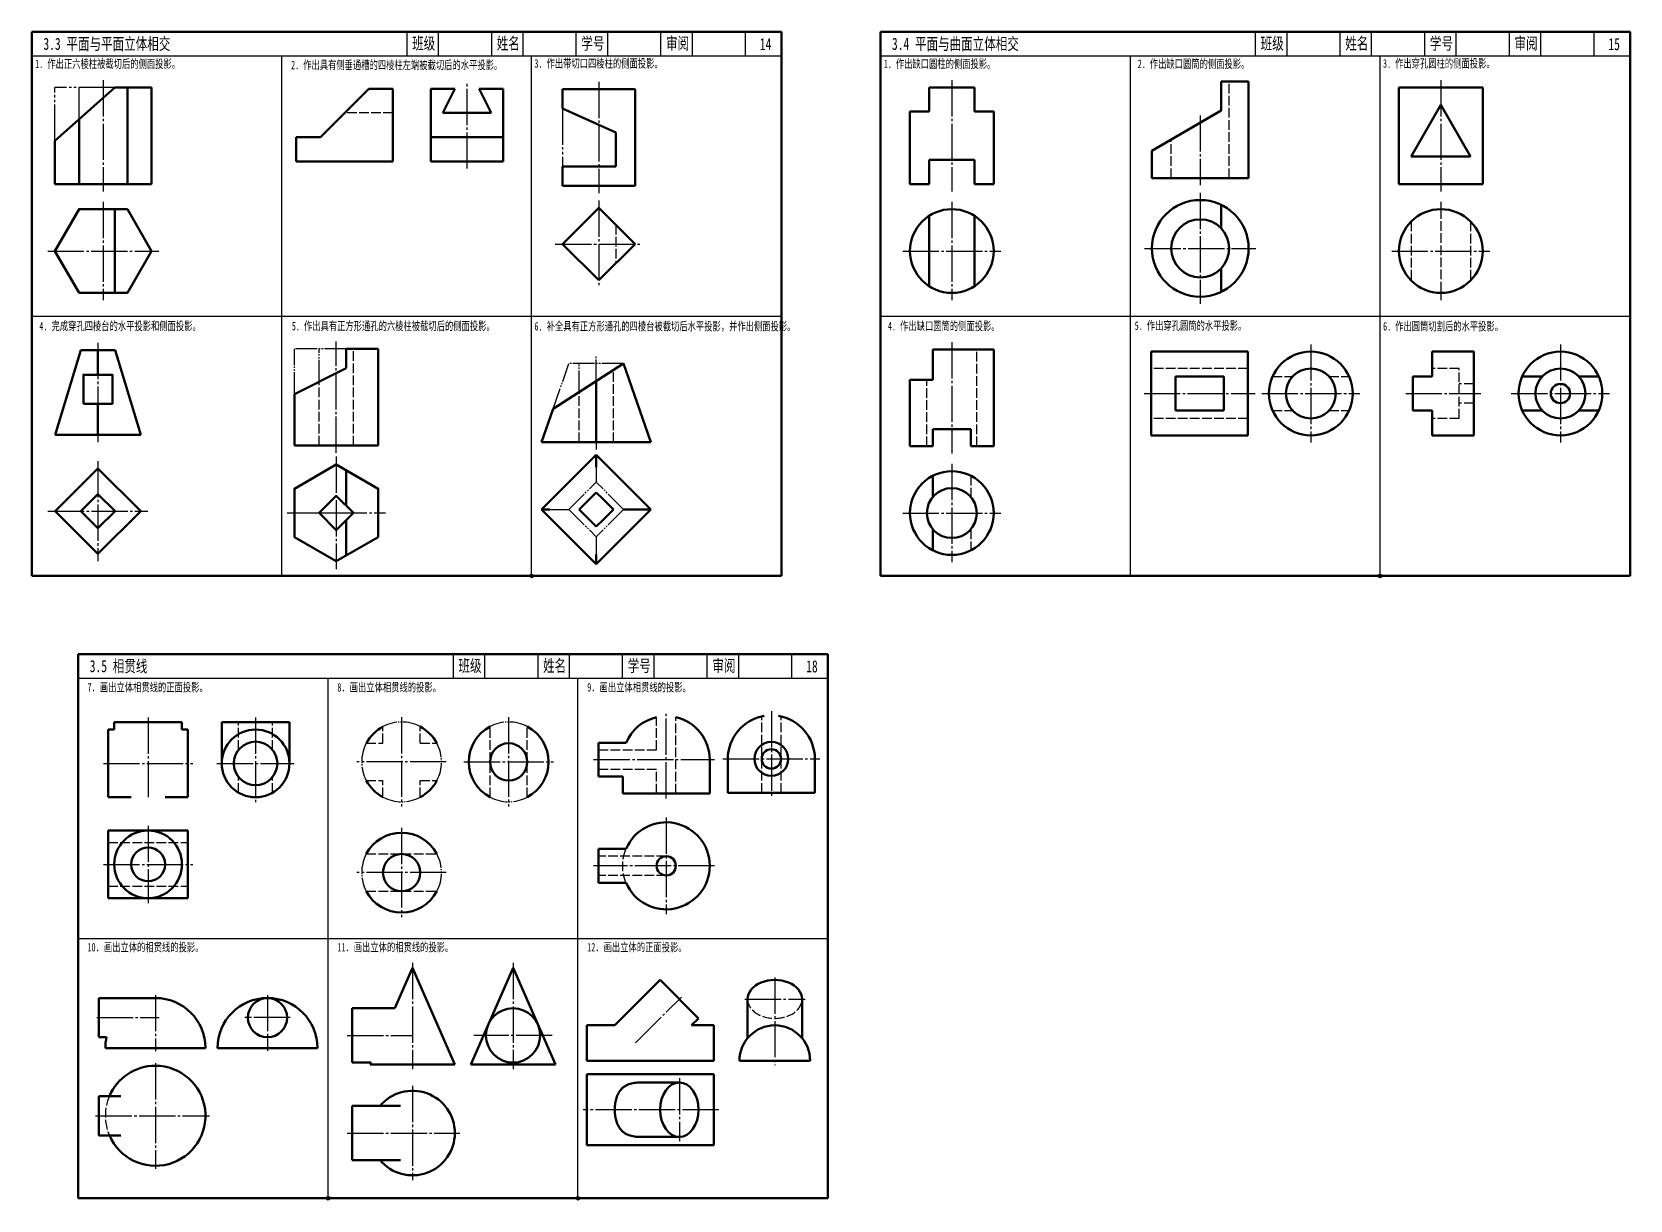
# Model space of a CAD drawing. Header units: millimetres. Extents: x 1821 to 3177, y 368 to 1466.
# Drawn here: x 2500 to 3161, y 368 to 851 of the extents above; entities that cross this region are included whole.
import ezdxf

# ---------------------------------------------------------------- set-up
doc = ezdxf.new("R2010")
doc.units = ezdxf.units.MM
doc.header["$PDMODE"] = 33
doc.header["$PDSIZE"] = 1.5
for name, pattern in [('myCENTER', [18, 15, -1, 1, -1]), ('myHIDDEN', [5, 4, -1]), ('myPHANTOM', [20, 15, -1, 1, -1, 1, -1])]:
    doc.linetypes.add(name, pattern=pattern)
for name, color, linetype, lineweight in [('中心线', 7, 'myCENTER', 25), ('双点画线', 7, 'myPHANTOM', 25), ('标题文字', 7, 'Continuous', 25), ('粗实线', 7, 'Continuous', 50), ('细实线', 7, 'Continuous', 25), ('虚线', 7, 'myHIDDEN', 25)]:
    doc.layers.add(name, color=color, linetype=linetype, lineweight=lineweight)
doc.styles.add('标题汉字1-5号', font='', dxfattribs={"width": 0.7, "height": 5})
doc.styles.add('标题汉字2-3.5号', font='', dxfattribs={"width": 0.7, "height": 3.5})
doc.styles.get('标题汉字1-5号').set_extended_font_data('SimSun')
doc.styles.get('标题汉字2-3.5号').set_extended_font_data('SimSun')

msp = doc.modelspace()

# ---------------------------------------------------------------- linework, layer by layer
for p, q in [((2602.9, 626.22), (2602.9, 841.22)), ((2706.24, 626.22), (2706.24, 841.22)), ((2953.85, 626.22), (2953.85, 841.22)), ((3057.18, 626.22), (3057.18, 841.22)), ((2499.57, 733.72), (2809.57, 733.72)), ((2850.51, 733.72), (3160.51, 733.72)), ((2622.07, 368.81), (2622.07, 583.81)), ((2725.4, 368.81), (2725.4, 583.81)), ((2518.73, 476.31), (2828.73, 476.31))]:
    msp.add_line(p, q)
for p in [(2706.24, 626.22), (3057.18, 626.22), (2622.07, 368.81), (2725.4, 368.81)]:
    msp.add_point(p)
at = {"layer": '中心线'}
for p, q in [((2529.07, 831.26), (2529.07, 785.26)), ((2679.51, 794.7), (2679.51, 830.7)), ((2733.99, 830.6), (2733.99, 784.6)), ((2880.02, 831.26), (2880.02, 785.26)), ((3082.27, 831.26), (3082.27, 785.26)), ((2982.75, 816.72), (2982.75, 787.78)), ((2529.07, 780.93), (2529.07, 740.29)), ((2733.99, 781.51), (2733.99, 745.51)), ((2880.02, 780.93), (2880.02, 740.29)), ((2982.75, 784.71), (2982.75, 738.71)), ((3082.27, 780.93), (3082.27, 777.93)), ((2506.07, 760.61), (2552.07, 760.61)), ((2715.99, 763.51), (2751.99, 763.51)), ((2859.69, 760.61), (2900.34, 760.61)), ((2959.75, 761.71), (3005.75, 761.71)), ((3061.95, 760.61), (3102.59, 760.61)), ((3082.27, 743.29), (3082.27, 740.29)), ((2526.86, 722.6), (2526.86, 681.6)), ((2625.44, 677.12), (2625.44, 723.12)), ((2880.02, 722.89), (2880.02, 676.89)), ((3028.5, 721.99), (3028.5, 681.35)), ((3131.73, 721.99), (3131.73, 681.35)), ((2959.5, 701.67), (3005.5, 701.67)), ((3008.18, 701.67), (3048.82, 701.67)), ((3067.74, 701.67), (3098.86, 701.67)), ((3111.41, 701.67), (3152.05, 701.67)), ((2732.95, 681.52), (2732.95, 678.52)), ((2625.44, 675.59), (2625.44, 628.95)), ((2526.86, 673.7), (2526.86, 632.35)), ((2880.02, 672.55), (2880.02, 631.91)), ((2506.18, 653.02), (2547.54, 653.02)), ((2605.12, 652.27), (2645.76, 652.27)), ((2859.69, 652.23), (2900.34, 652.23)), ((2761.88, 534.22), (2761.88, 569.77)), ((2805.37, 570.29), (2805.37, 534.54)), ((2547.6, 567.66), (2547.6, 534.54)), ((2592.06, 567.66), (2592.06, 532.66)), ((2652.45, 567.79), (2652.45, 530.79)), ((2696.73, 567.79), (2696.73, 530.79)), ((2529.1, 548.66), (2566.1, 548.66)), ((2576.06, 548.66), (2608.06, 548.66)), ((2670.95, 549.29), (2633.95, 549.29)), ((2678.23, 549.29), (2715.23, 549.29)), ((2731.88, 550.22), (2781.88, 550.22)), ((2785.37, 550.54), (2825.37, 550.54)), ((2547.6, 522.9), (2547.6, 490.9)), ((2761.88, 526.3), (2761.88, 486.3)), ((2652.45, 522), (2652.45, 485)), ((2529.1, 506.9), (2566.1, 506.9)), ((2670.95, 503.5), (2633.95, 503.5)), ((2781.88, 506.3), (2731.88, 506.3)), ((2656.97, 466.15), (2656.97, 422.15)), ((2698.54, 466.15), (2698.54, 422.15)), ((2806.81, 460.11), (2806.81, 423.79)), ((2550.63, 452.86), (2550.63, 429.59)), ((2596.98, 452.86), (2596.98, 429.82)), ((2794.42, 451.16), (2819.38, 451.16)), ((2526.37, 443.51), (2552.25, 443.51)), ((2606.37, 443.51), (2587.55, 443.51)), ((2629.97, 436.15), (2656.97, 436.15)), ((2714.79, 436.15), (2682.29, 436.15)), ((2550.63, 424.65), (2550.63, 380.94)), ((2767.32, 418.46), (2767.32, 392.41)), ((2656.97, 415.27), (2656.97, 376.27)), ((2783.62, 405.43), (2727.57, 405.43)), ((2525.9, 402.91), (2572.96, 402.91)), ((2629.97, 395.77), (2676.47, 395.77))]:
    msp.add_line(p, q, dxfattribs=at)
at = {"layer": '中心线', "extrusion": (0, 1, 0)}
msp.add_line((2749.2, 433.04), (2768.18, 452.02), dxfattribs=at)
at = {"layer": '双点画线'}
for p, q in [((2509.07, 806.16), (2509.07, 828.26)), ((2533.9, 828.26), (2509.07, 828.26)), ((2519.07, 815.06), (2519.07, 828.26)), ((2718.99, 819.6), (2718.99, 795.6))]:
    msp.add_line(p, q, dxfattribs=at)
at = {"layer": '双点画线', "ltscale": 0.6}
for p, q in [((2608.12, 701.45), (2608.12, 720.12)), ((2629.56, 720.12), (2608.12, 720.12)), ((2618.37, 706.55), (2618.37, 720.12)), ((2744.26, 714.02), (2721.64, 714.02)), ((2725.88, 702.21), (2725.88, 714.02)), ((2732.95, 706.75), (2732.95, 717.02)), ((2732.95, 671.25), (2732.95, 665.04)), ((2721.64, 653.72), (2732.95, 665.04)), ((2744.26, 653.72), (2732.95, 665.04)), ((2713.69, 653.72), (2721.64, 653.72)), ((2721.64, 653.72), (2732.95, 642.41)), ((2744.26, 653.72), (2732.95, 642.41)), ((2732.95, 642.41), (2732.95, 635.03))]:
    msp.add_line(p, q, dxfattribs=at)
at = {"layer": '双点画线', "ltscale": 0.6, "extrusion": (0, 1, 2.22045e-16)}
msp.add_line((2715.12, 695.3), (2721.64, 714.02), dxfattribs=at)
at = {"layer": '双点画线', "ltscale": 0.5}
for centre, start, end in [((2652.45, 549.29), 62.18186, 117.81814), ((2696.73, 549.29), 62.18186, 117.81814), ((2652.45, 549.29), 152.18186, 207.81814), ((2652.45, 549.29), 332.18186, 27.81814), ((2652.45, 549.29), 242.18186, 297.81814), ((2696.73, 549.29), 242.18186, 297.81814), ((2652.45, 503.5), 152.18186, 207.81814), ((2652.45, 503.5), 332.18186, 27.81814)]:
    msp.add_arc(centre, 16.5, start, end, dxfattribs=at)
at = {"layer": '粗实线'}
for p, q in [((2499.57, 851.22), (2499.57, 626.22)), ((2809.57, 851.22), (2499.57, 851.22)), ((2809.57, 626.22), (2809.57, 851.22)), ((2850.51, 851.22), (2850.51, 626.22)), ((3160.51, 851.22), (2850.51, 851.22)), ((3160.51, 626.22), (3160.51, 851.22)), ((2533.9, 828.26), (2509.07, 806.16)), ((2533.9, 828.26), (2549.07, 828.26)), ((2539.07, 828.26), (2539.07, 788.26)), ((2549.07, 828.26), (2549.07, 788.26)), ((2618.87, 807.7), (2638.87, 827.7)), ((2648.87, 827.7), (2638.87, 827.7)), ((2648.87, 797.7), (2648.87, 827.7)), ((2664.51, 797.7), (2664.51, 827.7)), ((2664.51, 827.7), (2674.51, 827.7)), ((2674.51, 827.7), (2669.51, 817.7)), ((2689.51, 817.7), (2684.51, 827.7)), ((2684.51, 827.7), (2694.51, 827.7)), ((2694.51, 797.7), (2694.51, 827.7)), ((2748.99, 827.6), (2718.99, 827.6)), ((2718.99, 827.6), (2718.99, 819.6)), ((2748.99, 787.6), (2748.99, 827.6)), ((2870.69, 828.26), (2889.34, 828.26)), ((2870.69, 818.26), (2870.69, 828.26)), ((2889.34, 818.26), (2889.34, 828.26)), ((2991.41, 830.78), (3002.75, 830.78)), ((2991.41, 830.78), (2991.41, 818.77)), ((3002.75, 790.78), (3002.75, 830.78)), ((3064.95, 828.26), (3099.59, 828.26)), ((3064.95, 788.26), (3064.95, 828.26)), ((3099.59, 788.26), (3099.59, 828.26)), ((2718.99, 819.6), (2740.99, 809.6)), ((3069.95, 799.74), (3082.27, 821.08)), ((3082.27, 821.08), (3094.59, 799.74)), ((2519.07, 815.06), (2519.07, 788.26)), ((2669.51, 817.7), (2689.51, 817.7)), ((2862.69, 788.26), (2862.69, 818.26)), ((2862.69, 818.26), (2870.69, 818.26)), ((2889.34, 818.26), (2897.34, 818.26)), ((2897.34, 788.26), (2897.34, 818.26)), ((2991.41, 818.77), (2962.75, 802.03)), ((2608.87, 807.7), (2608.87, 797.7)), ((2608.87, 807.7), (2618.87, 807.7)), ((2664.51, 807.7), (2694.51, 807.7)), ((2740.99, 809.6), (2740.99, 795.6)), ((2509.07, 806.16), (2509.07, 788.26)), ((2962.75, 790.78), (2962.75, 802.03)), ((3069.95, 799.74), (3094.59, 799.74)), ((2608.87, 797.7), (2648.87, 797.7)), ((2664.51, 797.7), (2694.51, 797.7)), ((2740.99, 795.6), (2718.99, 795.6)), ((2718.99, 787.6), (2718.99, 795.6)), ((2870.69, 798.26), (2889.34, 798.26)), ((2870.69, 788.26), (2870.69, 798.26)), ((2889.34, 788.26), (2889.34, 798.26)), ((2509.07, 788.26), (2549.07, 788.26)), ((2718.99, 787.6), (2748.99, 787.6)), ((2862.69, 788.26), (2870.69, 788.26)), ((2889.34, 788.26), (2897.34, 788.26)), ((2962.75, 790.78), (3002.75, 790.78)), ((3064.95, 788.26), (3099.59, 788.26)), ((2533.9, 777.93), (2533.9, 743.29)), ((2733.99, 778.51), (2718.99, 763.51)), ((2733.99, 778.51), (2748.99, 763.51)), ((2870.69, 775.21), (2870.69, 746.01)), ((2889.34, 775.21), (2889.34, 746.01)), ((2991.41, 779.74), (2991.41, 770.02)), ((2733.99, 748.51), (2718.99, 763.51)), ((2733.99, 748.51), (2748.99, 763.51)), ((2991.41, 753.4), (2991.41, 743.68)), ((2509.18, 684.6), (2519.79, 719.6)), ((2519.79, 719.6), (2533.93, 719.6)), ((2526.86, 719.6), (2526.86, 709.4)), ((2544.54, 684.6), (2533.93, 719.6)), ((2629.56, 720.12), (2642.76, 720.12)), ((2629.56, 712.12), (2629.56, 720.12)), ((2642.76, 680.12), (2642.76, 720.12)), ((2872.19, 719.89), (2897.34, 719.89)), ((2872.19, 719.89), (2872.19, 707.29)), ((2897.34, 679.89), (2897.34, 719.89)), ((2962.5, 684.35), (2962.5, 718.99)), ((3002.5, 718.99), (2962.5, 718.99)), ((3002.5, 684.35), (3002.5, 718.99)), ((3095.86, 718.99), (3078.74, 718.99)), ((3078.74, 718.99), (3078.74, 708.67)), ((3095.86, 684.35), (3095.86, 718.99)), ((2608.12, 701.45), (2629.56, 712.12)), ((2862.69, 679.89), (2862.69, 707.29)), ((2872.19, 707.29), (2862.69, 707.29)), ((2992.5, 708.67), (2972.5, 708.67)), ((2972.5, 708.67), (2972.5, 694.67)), ((2992.5, 694.67), (2992.5, 708.67)), ((3070.74, 708.67), (3070.74, 694.67)), ((3078.74, 708.67), (3070.74, 708.67)), ((3115.89, 708.67), (3124.14, 708.67)), ((3139.31, 708.67), (3147.57, 708.67)), ((2608.12, 680.12), (2608.12, 701.45)), ((2526.86, 697.4), (2526.86, 684.6)), ((2972.5, 694.67), (2992.5, 694.67)), ((3078.74, 694.67), (3070.74, 694.67)), ((3078.74, 684.35), (3078.74, 694.67)), ((3115.89, 694.67), (3124.14, 694.67)), ((3139.31, 694.67), (3147.57, 694.67)), ((2509.18, 684.6), (2544.54, 684.6)), ((2872.19, 686.89), (2887.84, 686.89)), ((2872.19, 679.89), (2872.19, 686.89)), ((2887.84, 679.89), (2887.84, 686.89)), ((3002.5, 684.35), (2962.5, 684.35)), ((3095.86, 684.35), (3078.74, 684.35)), ((2608.12, 680.12), (2642.76, 680.12)), ((2732.95, 676.35), (2710.32, 653.72)), ((2732.95, 671.25), (2732.95, 676.35)), ((2755.58, 653.72), (2732.95, 676.35)), ((2862.69, 679.89), (2872.19, 679.89)), ((2887.84, 679.89), (2897.34, 679.89)), ((2526.86, 670.7), (2509.18, 653.02)), ((2526.86, 670.7), (2544.54, 653.02)), ((2629.56, 669.59), (2629.56, 655.22)), ((2872.19, 667.68), (2872.19, 658.96)), ((2526.86, 660.1), (2519.79, 653.02)), ((2526.86, 660.1), (2533.93, 653.02)), ((2725.88, 653.72), (2732.95, 660.79)), ((2732.95, 660.79), (2735.76, 657.98)), ((2735.76, 657.98), (2740.02, 653.72)), ((2526.86, 635.35), (2509.18, 653.02)), ((2526.86, 645.95), (2519.79, 653.02)), ((2526.86, 635.35), (2544.54, 653.02)), ((2526.86, 645.95), (2533.93, 653.02)), ((2629.56, 649.32), (2629.56, 634.95)), ((2710.32, 653.72), (2713.69, 653.72)), ((2710.32, 653.72), (2732.95, 631.1)), ((2732.95, 646.65), (2725.88, 653.72)), ((2732.95, 631.1), (2755.58, 653.72)), ((2735.76, 649.47), (2732.95, 646.65)), ((2740.02, 653.72), (2735.76, 649.47)), ((2744.26, 653.72), (2755.58, 653.72)), ((2872.19, 645.49), (2872.19, 636.77)), ((2732.95, 635.03), (2732.95, 631.1)), ((2499.57, 626.22), (2809.57, 626.22)), ((2850.51, 626.22), (3160.51, 626.22)), ((2518.73, 593.81), (2518.73, 368.81)), ((2828.73, 593.81), (2518.73, 593.81)), ((2828.73, 368.81), (2828.73, 593.81)), ((2531.1, 520.9), (2564.1, 520.9)), ((2531.1, 492.9), (2531.1, 520.9)), ((2564.1, 520.9), (2564.1, 492.9)), ((2733.88, 513.3), (2745.29, 513.3)), ((2733.88, 499.3), (2733.88, 513.3)), ((2733.88, 499.3), (2745.29, 499.3)), ((2531.1, 492.9), (2564.1, 492.9)), ((2729.12, 420.06), (2781.62, 420.06)), ((2729.12, 390.81), (2729.12, 420.06)), ((2751.21, 416.68), (2767.32, 416.68)), ((2781.62, 420.06), (2781.62, 390.81)), ((2536.34, 411.01), (2527.23, 411.01)), ((2527.23, 394.81), (2527.23, 411.01)), ((2652.06, 406.99), (2631.97, 406.99)), ((2631.97, 406.99), (2631.97, 384.55)), ((2536.34, 394.81), (2527.23, 394.81)), ((2781.62, 390.81), (2729.12, 390.81)), ((2751.21, 394.18), (2767.32, 394.18)), ((2652.06, 384.55), (2631.97, 384.55)), ((2518.73, 368.81), (2828.73, 368.81))]:
    msp.add_line(p, q, dxfattribs=at)
at = {"layer": '粗实线', "extrusion": (0, 1, 2.22045e-16)}
for p, q in [((2715.12, 695.3), (2744.26, 714.02)), ((2744.26, 714.02), (2755.58, 681.52)), ((2732.95, 706.75), (2732.95, 681.52)), ((2710.32, 681.52), (2715.12, 695.3)), ((2710.32, 681.52), (2732.95, 681.52)), ((2732.95, 681.52), (2755.58, 681.52)), ((2531.1, 562.66), (2533.6, 562.66)), ((2531.1, 534.66), (2531.1, 562.66)), ((2533.6, 562.66), (2533.6, 565.66)), ((2533.6, 565.66), (2561.6, 565.66)), ((2561.6, 562.66), (2561.6, 565.66)), ((2561.6, 562.66), (2564.1, 562.66)), ((2564.1, 562.66), (2564.1, 534.66)), ((2733.88, 557.22), (2745.29, 557.22)), ((2733.88, 543.22), (2733.88, 557.22)), ((2779.88, 550.22), (2779.88, 536.22)), ((2733.88, 543.22), (2743.88, 543.22)), ((2743.88, 543.22), (2743.88, 536.22)), ((2779.88, 536.22), (2743.88, 536.22)), ((2531.1, 534.66), (2540.6, 534.66)), ((2554.6, 534.66), (2564.1, 534.66)), ((2550.63, 451.61), (2527.23, 451.61)), ((2527.23, 443.51), (2527.23, 451.61)), ((2527.23, 435.41), (2527.23, 443.51)), ((2530.42, 435.41), (2527.23, 435.41)), ((2571.33, 430.91), (2529.93, 430.91))]:
    msp.add_line(p, q, dxfattribs=at)
at = {"layer": '粗实线', "extrusion": (2.22045e-16, 1, -4.93038e-32)}
for p, q in [((2578.06, 548.66), (2578.06, 565.66)), ((2578.06, 565.66), (2606.06, 565.66)), ((2606.06, 548.66), (2606.06, 565.66)), ((2787.37, 550.54), (2787.37, 536.54)), ((2823.37, 550.54), (2823.37, 536.54)), ((2805.37, 536.54), (2787.37, 536.54)), ((2823.37, 536.54), (2805.37, 536.54)), ((2617.68, 430.91), (2576.28, 430.91))]:
    msp.add_line(p, q, dxfattribs=at)
at = {"layer": '粗实线', "extrusion": (0, 1, -2.22045e-16)}
for p, q in [((2656.97, 464.15), (2649.63, 447.37)), ((2656.97, 464.15), (2674.47, 424.15)), ((2649.63, 447.37), (2631.97, 447.37)), ((2631.97, 447.37), (2631.97, 436.15)), ((2631.97, 436.15), (2631.97, 424.93)), ((2639.81, 424.93), (2631.97, 424.93)), ((2639.81, 424.93), (2639.47, 424.15)), ((2674.47, 424.15), (2639.47, 424.15))]:
    msp.add_line(p, q, dxfattribs=at)
at = {"layer": '粗实线', "extrusion": (2.22045e-16, 1, 2.22045e-16)}
for p, q in [((2698.54, 464.15), (2681.04, 424.15)), ((2698.54, 464.15), (2716.04, 424.15)), ((2716.04, 424.15), (2681.04, 424.15))]:
    msp.add_line(p, q, dxfattribs=at)
at = {"layer": '粗实线', "extrusion": (0, 1, 0)}
for p, q in [((2740.58, 440.33), (2759.37, 459.12)), ((2759.37, 459.12), (2775.28, 443.21)), ((2795.56, 435.05), (2795.56, 451.16)), ((2818.06, 435.05), (2818.06, 451.16)), ((2772.4, 440.33), (2775.28, 443.21)), ((2729.12, 425.71), (2729.12, 440.33)), ((2740.58, 440.33), (2729.12, 440.33)), ((2781.62, 440.33), (2772.4, 440.33)), ((2781.62, 440.33), (2781.62, 425.71)), ((2781.62, 425.71), (2729.12, 425.71)), ((2821.43, 425.71), (2792.18, 425.71))]:
    msp.add_line(p, q, dxfattribs=at)
at = {"layer": '粗实线'}
for points in [[(2519.07, 743.29), (2539.07, 743.29), (2549.07, 760.61), (2539.07, 777.93), (2519.07, 777.93), (2509.07, 760.61)], [(2520.86, 697.4), (2532.86, 697.4), (2532.86, 709.4), (2520.86, 709.4)], [(2642.76, 642.27), (2642.76, 662.27), (2625.44, 672.27), (2608.12, 662.27), (2608.12, 642.27), (2625.44, 632.27)], [(2625.44, 645.2), (2632.51, 652.27), (2625.44, 659.34), (2618.37, 652.27)]]:
    msp.add_lwpolyline(points, close=True, dxfattribs=at)
for centre, radius in [((2982.75, 761.71), 20), ((2880.02, 760.61), 17.32), ((2982.75, 761.71), 12), ((3082.27, 760.61), 17.32), ((3028.5, 701.67), 17.32), ((3131.73, 701.67), 17.32), ((3028.5, 701.67), 10.32), ((3131.73, 701.67), 10.32), ((3131.73, 701.67), 4), ((2880.02, 652.23), 17.32), ((2880.02, 652.23), 10.32), ((2592.06, 548.66), 14), ((2592.06, 548.66), 9), ((2696.73, 549.29), 7.7), ((2805.37, 550.54), 7), ((2805.37, 550.54), 4), ((2547.6, 506.9), 14), ((2547.6, 506.9), 7), ((2652.45, 503.5), 7.7), ((2761.88, 506.3), 4), ((2596.98, 443.51), 8.1), ((2698.54, 436.15), 11.22)]:
    msp.add_circle(centre, radius, dxfattribs=at)
for centre, radius, start, end in [((2652.45, 549.29), 16.5, 117.81814, 152.18186), ((2652.45, 549.29), 16.5, 27.81814, 62.18186), ((2696.73, 549.29), 16.5, 117.81814, 242.18186), ((2696.73, 549.29), 16.5, 297.81814, 62.18186), ((2761.88, 550.22), 18, 102.83959, 157.11462), ((2761.88, 550.22), 18, 0, 77.16041), ((2805.37, 550.54), 18, 99.59407, 180), ((2805.37, 550.54), 18, 0, 80.40593), ((2652.45, 549.29), 16.5, 207.81814, 242.18186), ((2652.45, 549.29), 16.5, 297.81814, 332.18186), ((2761.88, 506.3), 18, 202.88538, 157.11462), ((2652.45, 503.5), 16.5, 27.81814, 152.18186), ((2652.45, 503.5), 16.5, 207.81814, 332.18186), ((2550.63, 430.91), 20.7, 0, 90), ((2596.98, 430.91), 20.7, 0, 180), ((2806.81, 425.71), 14.62, 0, 180), ((2550.63, 430.91), 20.7, 167.44414, 180), ((2550.63, 402.91), 20.7, 90, 156.96432), ((2550.63, 402.91), 20.7, 203.03568, 90), ((2656.97, 395.77), 17.5, 0, 140.11042), ((2656.97, 395.77), 17.5, 219.88958, 0)]:
    msp.add_arc(centre, radius, start, end, dxfattribs=at)
msp.add_ellipse((2806.81, 451.16), major_axis=(-11.25, 0), ratio=0.707107, start_param=-3.141593, end_param=0, dxfattribs=at)
msp.add_ellipse((2767.32, 405.43), major_axis=(0, 11.25), ratio=0.707107, dxfattribs=at)
msp.add_open_spline([(2751.21, 416.68), (2750.81, 416.68), (2750.4, 416.67), (2749.58, 416.62), (2749.17, 416.58), (2748.36, 416.47), (2747.96, 416.4), (2747.17, 416.21), (2746.79, 416.1), (2746.06, 415.83), (2745.71, 415.68), (2745.04, 415.32), (2744.72, 415.12), (2744.13, 414.69), (2743.85, 414.45), (2743.34, 413.94), (2743.11, 413.67), (2742.51, 412.89), (2742.17, 412.32), (2741.58, 411.1), (2741.34, 410.43), (2740.95, 409.05), (2740.81, 408.32), (2740.63, 406.87), (2740.58, 406.14), (2740.58, 404.73), (2740.63, 403.99), (2740.81, 402.54), (2740.95, 401.82), (2741.34, 400.43), (2741.58, 399.77), (2742.17, 398.54), (2742.51, 397.98), (2743.11, 397.19), (2743.34, 396.92), (2743.85, 396.42), (2744.13, 396.18), (2744.72, 395.74), (2745.04, 395.54), (2745.71, 395.19), (2746.06, 395.03), (2746.79, 394.76), (2747.17, 394.65), (2747.96, 394.47), (2748.36, 394.39), (2749.17, 394.28), (2749.58, 394.24), (2750.4, 394.19), (2750.81, 394.18), (2751.21, 394.18)], degree=3, knots=[0, 0, 0, 0, 1.599492, 1.599492, 3.198984, 3.198984, 4.798477, 4.798477, 6.397969, 6.397969, 7.997461, 7.997461, 9.596953, 9.596953, 11.196446, 11.196446, 12.795938, 12.795938, 15.624478, 15.624478, 18.453018, 18.453018, 21.281558, 21.281558, 24.110097, 24.110097, 26.938637, 26.938637, 29.767177, 29.767177, 32.595717, 32.595717, 35.424257, 35.424257, 37.023749, 37.023749, 38.623241, 38.623241, 40.222734, 40.222734, 41.822226, 41.822226, 43.421718, 43.421718, 45.02121, 45.02121, 46.620703, 46.620703, 48.220195, 48.220195, 48.220195, 48.220195], dxfattribs=at)
at = {"layer": '细实线'}
for p, q in [((2654.57, 851.22), (2654.57, 841.22)), ((2667.57, 851.22), (2667.57, 841.22)), ((2689.57, 851.22), (2689.57, 841.22)), ((2702.57, 851.22), (2702.57, 841.22)), ((2724.57, 851.22), (2724.57, 841.22)), ((2737.57, 851.22), (2737.57, 841.22)), ((2759.57, 851.22), (2759.57, 841.22)), ((2772.57, 851.22), (2772.57, 841.22)), ((2794.57, 851.22), (2794.57, 841.22)), ((3005.51, 851.22), (3005.51, 841.22)), ((3018.51, 851.22), (3018.51, 841.22)), ((3040.51, 851.22), (3040.51, 841.22)), ((3053.51, 851.22), (3053.51, 841.22)), ((3075.51, 851.22), (3075.51, 841.22)), ((3088.51, 851.22), (3088.51, 841.22)), ((3110.51, 851.22), (3110.51, 841.22)), ((3123.51, 851.22), (3123.51, 841.22)), ((3145.51, 851.22), (3145.51, 841.22)), ((2809.57, 841.22), (2499.57, 841.22)), ((3160.51, 841.22), (2850.51, 841.22)), ((2618.37, 652.27), (2632.51, 652.27)), ((2673.73, 593.81), (2673.73, 583.81)), ((2686.73, 593.81), (2686.73, 583.81)), ((2708.73, 593.81), (2708.73, 583.81)), ((2721.73, 593.81), (2721.73, 583.81)), ((2743.73, 593.81), (2743.73, 583.81)), ((2756.73, 593.81), (2756.73, 583.81)), ((2778.73, 593.81), (2778.73, 583.81)), ((2791.73, 593.81), (2791.73, 583.81)), ((2813.73, 593.81), (2813.73, 583.81)), ((2828.73, 583.81), (2518.73, 583.81))]:
    msp.add_line(p, q, dxfattribs=at)
at = {"layer": '虚线'}
for p, q in [((2994.75, 790.78), (2994.75, 830.78)), ((2648.87, 817.7), (2628.87, 817.7)), ((2970.75, 790.78), (2970.75, 806.7)), ((3082.27, 777.93), (3082.27, 743.29)), ((2740.99, 771.51), (2740.99, 755.51)), ((3069.95, 772.78), (3069.95, 748.43)), ((3094.59, 772.78), (3094.59, 748.43)), ((2632.51, 680.12), (2632.51, 720.12)), ((2890.34, 679.89), (2890.34, 719.89)), ((2869.69, 679.89), (2869.69, 707.29)), ((3002.5, 711.99), (2962.5, 711.99)), ((3012.66, 708.67), (3020.92, 708.67)), ((3036.08, 708.67), (3044.34, 708.67)), ((3089.86, 711.99), (3078.74, 711.99)), ((3089.86, 691.35), (3089.86, 711.99)), ((2618.37, 680.12), (2618.37, 706.55)), ((3095.86, 705.67), (3089.86, 705.67)), ((3012.66, 694.67), (3020.92, 694.67)), ((3036.08, 694.67), (3044.34, 694.67)), ((3095.86, 697.67), (3089.86, 697.67)), ((3002.5, 691.35), (2962.5, 691.35)), ((3089.86, 691.35), (3078.74, 691.35)), ((2887.84, 667.68), (2887.84, 658.96)), ((2887.84, 645.49), (2887.84, 636.77)), ((2757.88, 554.22), (2757.88, 567.77)), ((2765.88, 536.22), (2765.88, 567.77)), ((2757.88, 536.22), (2757.88, 546.22)), ((2531.1, 515.9), (2564.1, 515.9)), ((2637.86, 511.2), (2652.45, 511.2)), ((2652.45, 511.2), (2667.05, 511.2)), ((2761.88, 510.3), (2733.88, 510.3)), ((2531.1, 497.9), (2564.1, 497.9)), ((2637.86, 495.8), (2652.45, 495.8)), ((2652.45, 495.8), (2667.05, 495.8)), ((2761.88, 502.3), (2733.88, 502.3))]:
    msp.add_line(p, q, dxfattribs=at)
at = {"layer": '虚线', "extrusion": (0, 1, 2.22045e-16)}
for p, q in [((2740.02, 681.52), (2740.02, 711.29)), ((2725.88, 681.52), (2725.88, 702.21)), ((2644.75, 556.99), (2644.75, 563.89)), ((2660.15, 556.99), (2660.15, 563.89)), ((2637.86, 556.99), (2644.75, 556.99)), ((2660.15, 556.99), (2667.05, 556.99)), ((2733.88, 554.22), (2757.88, 554.22)), ((2733.88, 546.22), (2757.88, 546.22)), ((2637.86, 541.59), (2644.75, 541.59)), ((2644.75, 534.7), (2644.75, 541.59)), ((2660.15, 541.59), (2667.05, 541.59)), ((2660.15, 534.7), (2660.15, 541.59))]:
    msp.add_line(p, q, dxfattribs=at)
at = {"layer": '虚线', "extrusion": (2.22045e-16, 1, -4.93038e-32)}
for p, q in [((2585.06, 554.32), (2585.06, 565.66)), ((2599.06, 554.32), (2599.06, 565.66)), ((2689.03, 549.29), (2689.03, 563.89)), ((2704.43, 549.29), (2704.43, 563.89)), ((2801.37, 536.54), (2801.37, 568.29)), ((2809.37, 536.54), (2809.37, 568.29)), ((2689.03, 534.7), (2689.03, 549.29)), ((2704.43, 534.7), (2704.43, 549.29)), ((2585.06, 536.54), (2585.06, 543)), ((2599.06, 536.54), (2599.06, 543))]:
    msp.add_line(p, q, dxfattribs=at)
at = {"layer": '虚线'}
msp.add_arc((2550.63, 402.91), 20.7, 156.96432, 203.03568, dxfattribs=at)
for start_param, end_param in [(0, 1.570796), (1.570796, 3.141593)]:
    msp.add_ellipse((2806.81, 451.16), major_axis=(-11.25, 0), ratio=0.707107, start_param=start_param, end_param=end_param, dxfattribs=at)
msp.add_open_spline([(2745.29, 499.3), (2745.29, 499.3), (2745.28, 499.35), (2745.2, 499.53), (2745.15, 499.66), (2745.01, 500.02), (2744.93, 500.24), (2744.75, 500.76), (2744.66, 501.05), (2744.48, 501.66), (2744.39, 502.01), (2744.22, 502.77), (2744.14, 503.18), (2744.01, 504.04), (2743.96, 504.49), (2743.89, 505.4), (2743.88, 505.86), (2743.88, 506.75), (2743.89, 507.21), (2743.96, 508.11), (2744.01, 508.57), (2744.14, 509.43), (2744.22, 509.84), (2744.39, 510.6), (2744.48, 510.95), (2744.66, 511.56), (2744.75, 511.85), (2744.93, 512.36), (2745.01, 512.59), (2745.15, 512.94), (2745.2, 513.08), (2745.28, 513.26), (2745.29, 513.3), (2745.29, 513.3)], degree=3, knots=[0, 0, 0, 0, 1.334402, 1.334402, 2.668804, 2.668804, 4.003205, 4.003205, 5.337607, 5.337607, 6.670814, 6.670814, 8.004021, 8.004021, 9.337228, 9.337228, 10.670435, 10.670435, 12.003641, 12.003641, 13.336848, 13.336848, 14.670055, 14.670055, 16.003262, 16.003262, 17.337664, 17.337664, 18.672065, 18.672065, 20.006467, 20.006467, 21.340869, 21.340869, 21.340869, 21.340869], dxfattribs=at)

# ---------------------------------------------------------------- texts
at = {"layer": '标题文字', "width": 0.7}
for s, height, style, p in [('3.3 平面与平面立体相交', 5, '标题汉字1-5号', (2504.31, 843.82)), ('班级', 5, '标题汉字1-5号', (2656.8, 843.99)), ('姓名', 5, '标题汉字1-5号', (2691.8, 843.99)), ('学号', 5, '标题汉字1-5号', (2726.8, 843.99)), ('审阅', 5, '标题汉字1-5号', (2761.8, 843.99)), ('14', 5, '标题汉字1-5号', (2800.63, 843.72)), ('3.4 平面与曲面立体相交 ', 5, '标题汉字1-5号', (2855.25, 843.82)), ('班级', 5, '标题汉字1-5号', (3007.74, 843.99)), ('姓名', 5, '标题汉字1-5号', (3042.74, 843.99)), ('学号', 5, '标题汉字1-5号', (3077.74, 843.99)), ('审阅', 5, '标题汉字1-5号', (3112.74, 843.99)), ('15', 5, '标题汉字1-5号', (3151.57, 843.72)), ('1. 作出正六棱柱被截切后的侧面投影。', 3.5, '标题汉字2-3.5号', (2500.93, 836.29)), ('2. 作出具有侧垂通槽的四棱柱左端被截切后的水平投影。', 3.5, '标题汉字2-3.5号', (2606.74, 835.81)), ('3. 作出带切口四棱柱的侧面投影。', 3.5, '标题汉字2-3.5号', (2707.4, 836.46)), ('1. 作出缺口圆柱的侧面投影。', 3.5, '标题汉字2-3.5号', (2851.87, 836.29)), ('2. 作出缺口圆筒的侧面投影。', 3.5, '标题汉字2-3.5号', (2956.91, 836.29)), ('3. 作出穿孔圆柱的侧面投影。', 3.5, '标题汉字2-3.5号', (3058.34, 836.46)), ('4. 完成穿孔四棱台的水平投影和侧面投影。', 3.5, '标题汉字2-3.5号', (2502.65, 727.84)), ('5. 作出具有正方形通孔的六棱柱被截切后的侧面投影。', 3.5, '标题汉字2-3.5号', (2607.06, 727.84)), ('6. 补全具有正方形通孔的四棱台被截切后水平投影，并作出侧面投影。', 3.5, '标题汉字2-3.5号', (2707.44, 727.73)), ('4. 作出缺口圆筒的侧面投影。', 3.5, '标题汉字2-3.5号', (2853.59, 727.84)), ('5. 作出穿孔圆筒的水平投影。', 3.5, '标题汉字2-3.5号', (2955.65, 728.01)), ('6. 作出圆筒切割后的水平投影。', 3.5, '标题汉字2-3.5号', (3058.38, 727.73)), ('3.5 相贯线', 5, '标题汉字1-5号', (2523.47, 586.41)), ('班级', 5, '标题汉字1-5号', (2675.96, 586.57)), ('姓名', 5, '标题汉字1-5号', (2710.96, 586.57)), ('学号', 5, '标题汉字1-5号', (2745.96, 586.57)), ('审阅', 5, '标题汉字1-5号', (2780.96, 586.57)), ('18', 5, '标题汉字1-5号', (2819.79, 586.31)), ('7．画出立体相贯线的正面投影。', 3.5, '标题汉字2-3.5号', (2522.57, 578.4)), ('8．画出立体相贯线的投影。', 3.5, '标题汉字2-3.5号', (2625.9, 578.4)), ('9．画出立体相贯线的投影。', 3.5, '标题汉字2-3.5号', (2729.24, 578.4)), ('10．画出立体的相贯线的投影。', 3.5, '标题汉字2-3.5号', (2522.57, 470.9)), ('11．画出立体的相贯线的投影。', 3.5, '标题汉字2-3.5号', (2625.9, 470.9)), ('12．画出立体的正面投影。', 3.5, '标题汉字2-3.5号', (2729.24, 470.9))]:
    msp.add_text(s, height=height, dxfattribs=dict(at, style=style)).set_placement(p)

doc.saveas('drawing.dxf')
